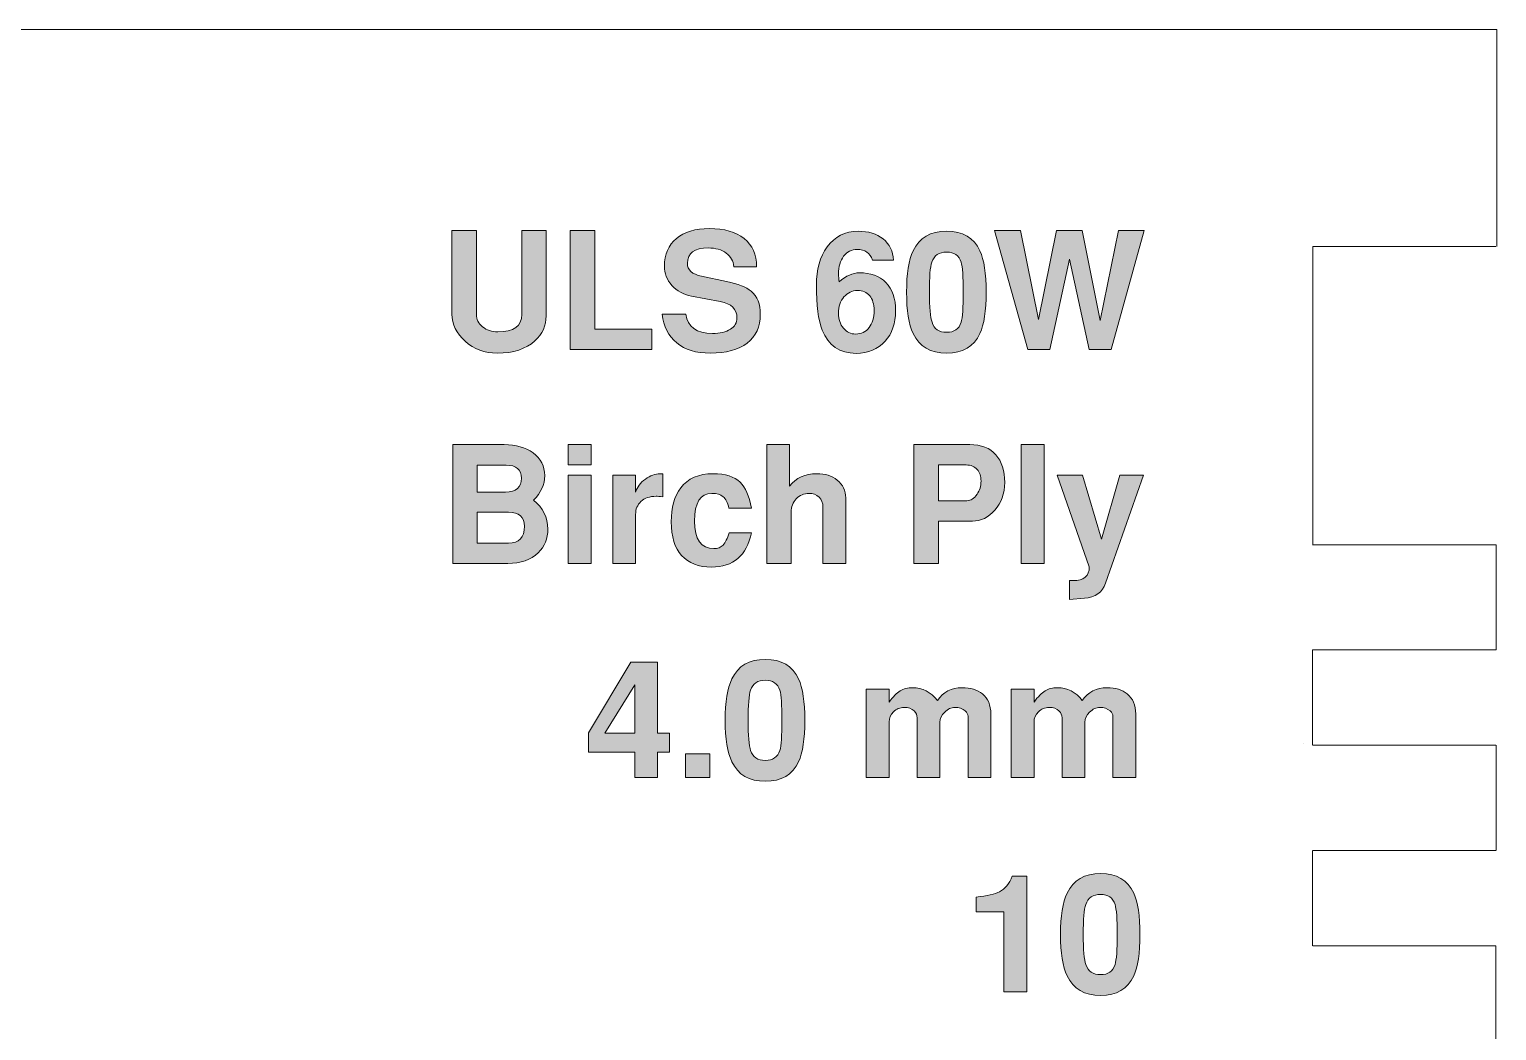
# Model space of a CAD drawing. Header units: inches. Extents: x 0.67 to 3.67, y -4.7 to -0.47.
# Drawn here: x 2.175 to 3.675, y -3.639 to -2.616 of the extents above; entities that cross this region are included whole.
import ezdxf

# ---------------------------------------------------------------- set-up
doc = ezdxf.new("R2010")
doc.units = ezdxf.units.IN
doc.header["$MEASUREMENT"] = 0
doc.layers.add('Layer 1', color=7, linetype='Continuous')

# ---------------------------------------------------------------- blocks, each defined once
blk = doc.blocks.new('block 7')
at = {"layer": 'Layer 1', "color": 7, "lineweight": 5, "true_color": 0xffffff}
for points in [[(3.476, -2.6156), (0.6749, -2.6156), (0.6749, -4.6963)], [(3.6747, -2.6156), (3.476, -2.6156)], [(3.6747, -2.8376), (3.6747, -2.6156)], [(3.4867, -2.8376), (3.674, -2.8376)], [(3.4867, -3.1423), (3.4867, -3.0407), (3.4867, -2.9391), (3.4867, -2.8376)], [(3.4867, -2.9333), (3.4867, -2.9333)], [(3.4866, -3.2498), (3.6741, -3.2498), (3.6741, -3.1423), (3.4866, -3.1423)], [(3.4866, -3.2498), (3.4866, -3.3473)], [(3.4774, -3.3454), (3.4774, -3.3454)], [(3.674, -3.3473), (3.4867, -3.3473)], [(3.6741, -3.4548), (3.6741, -3.3473)], [(3.4866, -3.4548), (3.4866, -3.5523)], [(3.4867, -3.4548), (3.674, -3.4548)], [(3.674, -3.5523), (3.4867, -3.5523)], [(3.4867, -3.6598), (3.674, -3.6598), (3.674, -3.5523)]]:
    blk.add_lwpolyline(points, dxfattribs=at)
blk = doc.blocks.new('block 10')
at = {"layer": 'Layer 1', "true_color": 0xed1f24}
h = blk.add_hatch(color=240, dxfattribs=at)
h.dxf.hatch_style = 2
edge = h.paths.add_edge_path()
edge.add_spline(control_points=[(2.7048, -3.1263), (2.7048, -3.136), (2.7015, -3.1441), (2.695, -3.1505), (2.6875, -3.1578), (2.6771, -3.1615), (2.6638, -3.1615), (2.6638, -3.1615), (2.6076, -3.1615), (2.6076, -3.1615), (2.6076, -3.1615), (2.6076, -3.04), (2.6076, -3.04), (2.6076, -3.04), (2.6603, -3.04), (2.6603, -3.04), (2.672, -3.04), (2.6818, -3.0428), (2.6897, -3.0485), (2.6977, -3.0542), (2.7016, -3.0619), (2.7016, -3.0717), (2.7016, -3.081), (2.6978, -3.0893), (2.6901, -3.0967), (2.6999, -3.1045), (2.7048, -3.1143), (2.7048, -3.1263)], knot_values=[0, 0, 0, 0, 1, 1, 1, 2, 2, 2, 3, 3, 3, 4, 4, 4, 5, 5, 5, 6, 6, 6, 7, 7, 7, 8, 8, 8, 9, 9, 9, 9], degree=3, periodic=1)
edge = h.paths.add_edge_path()
edge.add_spline(control_points=[(2.6778, -3.0743), (2.6778, -3.0655), (2.6726, -3.061), (2.6623, -3.061), (2.6623, -3.061), (2.6326, -3.061), (2.6326, -3.061), (2.6326, -3.061), (2.6326, -3.0885), (2.6326, -3.0885), (2.6326, -3.0885), (2.6616, -3.0885), (2.6616, -3.0885), (2.6724, -3.0885), (2.6778, -3.0838), (2.6778, -3.0743)], knot_values=[0, 0, 0, 0, 1, 1, 1, 2, 2, 2, 3, 3, 3, 4, 4, 4, 5, 5, 5, 5], degree=3, periodic=1)
edge = h.paths.add_edge_path()
edge.add_spline(control_points=[(2.681, -3.1235), (2.681, -3.114), (2.6755, -3.1092), (2.6646, -3.1092), (2.6646, -3.1092), (2.6326, -3.1092), (2.6326, -3.1092), (2.6326, -3.1092), (2.6326, -3.1407), (2.6326, -3.1407), (2.6326, -3.1407), (2.6646, -3.1407), (2.6646, -3.1407), (2.6755, -3.1407), (2.681, -3.135), (2.681, -3.1235)], knot_values=[0, 0, 0, 0, 1, 1, 1, 2, 2, 2, 3, 3, 3, 4, 4, 4, 5, 5, 5, 5], degree=3, periodic=1)
h = blk.add_hatch(color=240, dxfattribs=at)
h.dxf.hatch_style = 2
h.paths.add_polyline_path([(2.749, -3.0608), (2.7256, -3.0608), (2.7256, -3.04), (2.749, -3.04)])
h.paths.add_polyline_path([(2.749, -3.1615), (2.7256, -3.1615), (2.7256, -3.0712), (2.749, -3.0712)])
h = blk.add_hatch(color=240, dxfattribs=at)
h.dxf.hatch_style = 2
edge = h.paths.add_edge_path()
edge.add_spline(control_points=[(3.0093, -3.1615), (3.0093, -3.1615), (2.986, -3.1615), (2.986, -3.1615), (2.986, -3.1615), (2.986, -3.1039), (2.986, -3.1039), (2.986, -3.0995), (2.9846, -3.0961), (2.982, -3.0936), (2.9793, -3.0911), (2.9759, -3.0898), (2.9718, -3.0898), (2.9666, -3.0898), (2.9622, -3.0917), (2.9588, -3.0953), (2.9554, -3.0989), (2.9536, -3.1034), (2.9536, -3.1089), (2.9536, -3.1089), (2.9536, -3.1615), (2.9536, -3.1615), (2.9536, -3.1615), (2.9286, -3.1615), (2.9286, -3.1615), (2.9286, -3.1615), (2.9286, -3.04), (2.9286, -3.04), (2.9286, -3.04), (2.952, -3.04), (2.952, -3.04), (2.952, -3.04), (2.952, -3.0825), (2.952, -3.0825), (2.9583, -3.074), (2.9676, -3.0697), (2.98, -3.0697), (2.9881, -3.0697), (2.9949, -3.0718), (3.0005, -3.0762), (3.0064, -3.0808), (3.0093, -3.087), (3.0093, -3.0945), (3.0093, -3.0945), (3.0093, -3.1615), (3.0093, -3.1615)], knot_values=[0, 0, 0, 0, 1, 1, 1, 2, 2, 2, 3, 3, 3, 4, 4, 4, 5, 5, 5, 6, 6, 6, 7, 7, 7, 8, 8, 8, 9, 9, 9, 10, 10, 10, 11, 11, 11, 12, 12, 12, 13, 13, 13, 14, 14, 14, 15, 15, 15, 15], degree=3, periodic=1)
h = blk.add_hatch(color=240, dxfattribs=at)
h.dxf.hatch_style = 2
edge = h.paths.add_edge_path()
edge.add_spline(control_points=[(3.1718, -3.0788), (3.1718, -3.0901), (3.1685, -3.0994), (3.1618, -3.1069), (3.1551, -3.1144), (3.1475, -3.1182), (3.1388, -3.1182), (3.1388, -3.1182), (3.104, -3.1182), (3.104, -3.1182), (3.104, -3.1182), (3.104, -3.1615), (3.104, -3.1615), (3.104, -3.1615), (3.079, -3.1615), (3.079, -3.1615), (3.079, -3.1615), (3.079, -3.04), (3.079, -3.04), (3.079, -3.04), (3.1361, -3.04), (3.1361, -3.04), (3.1479, -3.04), (3.1568, -3.0435), (3.1628, -3.0503), (3.1688, -3.0572), (3.1718, -3.0667), (3.1718, -3.0788)], knot_values=[0, 0, 0, 0, 1, 1, 1, 2, 2, 2, 3, 3, 3, 4, 4, 4, 5, 5, 5, 6, 6, 6, 7, 7, 7, 8, 8, 8, 9, 9, 9, 9], degree=3, periodic=1)
edge = h.paths.add_edge_path()
edge.add_spline(control_points=[(3.1476, -3.0773), (3.1476, -3.0723), (3.1463, -3.0683), (3.1436, -3.0653), (3.141, -3.0623), (3.1372, -3.0608), (3.1325, -3.0608), (3.1325, -3.0608), (3.104, -3.0608), (3.104, -3.0608), (3.104, -3.0608), (3.104, -3.0973), (3.104, -3.0973), (3.104, -3.0973), (3.1331, -3.0973), (3.1331, -3.0973), (3.1371, -3.0973), (3.1406, -3.0952), (3.1435, -3.0908), (3.1462, -3.0868), (3.1476, -3.0823), (3.1476, -3.0773)], knot_values=[0, 0, 0, 0, 1, 1, 1, 2, 2, 2, 3, 3, 3, 4, 4, 4, 5, 5, 5, 6, 6, 6, 7, 7, 7, 7], degree=3, periodic=1)
h = blk.add_hatch(color=240, dxfattribs=at)
h.dxf.hatch_style = 2
h.paths.add_polyline_path([(3.2121, -3.1615), (3.1888, -3.1615), (3.1888, -3.04), (3.2121, -3.04)])
h = blk.add_hatch(color=240, dxfattribs=at)
h.dxf.hatch_style = 2
edge = h.paths.add_edge_path()
edge.add_spline(control_points=[(2.8223, -3.0933), (2.8192, -3.093), (2.8169, -3.0928), (2.8155, -3.0928), (2.8089, -3.0928), (2.8038, -3.0946), (2.8, -3.0981), (2.7963, -3.1016), (2.7945, -3.106), (2.7945, -3.1113), (2.7945, -3.1113), (2.7945, -3.1615), (2.7945, -3.1615), (2.7945, -3.1615), (2.7711, -3.1615), (2.7711, -3.1615), (2.7711, -3.1615), (2.7711, -3.0712), (2.7711, -3.0712), (2.7711, -3.0712), (2.7945, -3.0712), (2.7945, -3.0712), (2.7945, -3.0712), (2.7945, -3.0887), (2.7945, -3.0887), (2.7961, -3.0833), (2.7995, -3.0788), (2.8045, -3.0752), (2.8095, -3.0715), (2.8145, -3.0697), (2.8195, -3.0697), (2.82, -3.0697), (2.821, -3.0698), (2.8223, -3.07), (2.8223, -3.07), (2.8223, -3.0933), (2.8223, -3.0933)], knot_values=[0, 0, 0, 0, 1, 1, 1, 2, 2, 2, 3, 3, 3, 4, 4, 4, 5, 5, 5, 6, 6, 6, 7, 7, 7, 8, 8, 8, 9, 9, 9, 10, 10, 10, 11, 11, 11, 12, 12, 12, 12], degree=3, periodic=1)
h = blk.add_hatch(color=240, dxfattribs=at)
h.dxf.hatch_style = 2
edge = h.paths.add_edge_path()
edge.add_spline(control_points=[(2.913, -3.13), (2.9081, -3.1535), (2.8945, -3.1652), (2.8721, -3.1652), (2.8589, -3.1652), (2.8487, -3.1613), (2.8416, -3.1534), (2.8345, -3.1456), (2.831, -3.1341), (2.831, -3.1188), (2.831, -3.1044), (2.8342, -3.0929), (2.8406, -3.0843), (2.848, -3.0746), (2.859, -3.0697), (2.8738, -3.0697), (2.8862, -3.0697), (2.8955, -3.0726), (2.9015, -3.0785), (2.9068, -3.0837), (2.9106, -3.0925), (2.913, -3.1048), (2.913, -3.1048), (2.8899, -3.1048), (2.8899, -3.1048), (2.8886, -3.0993), (2.8866, -3.0955), (2.884, -3.0932), (2.8813, -3.091), (2.8775, -3.0898), (2.8725, -3.0898), (2.8607, -3.0898), (2.8548, -3.0993), (2.8548, -3.1181), (2.8548, -3.1369), (2.8614, -3.1463), (2.8745, -3.1463), (2.8785, -3.1463), (2.8817, -3.1451), (2.884, -3.1427), (2.8863, -3.1402), (2.8883, -3.136), (2.8901, -3.13), (2.8901, -3.13), (2.913, -3.13), (2.913, -3.13)], knot_values=[0, 0, 0, 0, 1, 1, 1, 2, 2, 2, 3, 3, 3, 4, 4, 4, 5, 5, 5, 6, 6, 6, 7, 7, 7, 8, 8, 8, 9, 9, 9, 10, 10, 10, 11, 11, 11, 12, 12, 12, 13, 13, 13, 14, 14, 14, 15, 15, 15, 15], degree=3, periodic=1)
h = blk.add_hatch(color=240, dxfattribs=at)
h.dxf.hatch_style = 2
edge = h.paths.add_edge_path()
edge.add_spline(control_points=[(3.3136, -3.0712), (3.3136, -3.0712), (3.275, -3.1815), (3.275, -3.1815), (3.2716, -3.191), (3.2644, -3.1961), (3.2533, -3.197), (3.2533, -3.197), (3.238, -3.1982), (3.238, -3.1982), (3.238, -3.1982), (3.238, -3.179), (3.238, -3.179), (3.238, -3.179), (3.2415, -3.179), (3.2415, -3.179), (3.2527, -3.179), (3.2583, -3.1743), (3.2583, -3.165), (3.2583, -3.165), (3.2255, -3.0712), (3.2255, -3.0712), (3.2255, -3.0712), (3.2513, -3.0712), (3.2513, -3.0712), (3.2513, -3.0712), (3.2708, -3.1367), (3.2708, -3.1367), (3.2708, -3.1367), (3.2896, -3.0712), (3.2896, -3.0712), (3.2896, -3.0712), (3.3136, -3.0712), (3.3136, -3.0712)], knot_values=[0, 0, 0, 0, 1, 1, 1, 2, 2, 2, 3, 3, 3, 4, 4, 4, 5, 5, 5, 6, 6, 6, 7, 7, 7, 8, 8, 8, 9, 9, 9, 10, 10, 10, 11, 11, 11, 11], degree=3, periodic=1)
at = {"layer": 'Layer 1', "lineweight": 0}
for points in [[(2.749, -3.0608), (2.7256, -3.0608), (2.7256, -3.04), (2.749, -3.04), (2.749, -3.0608)], [(3.2121, -3.1615), (3.1888, -3.1615), (3.1888, -3.04), (3.2121, -3.04), (3.2121, -3.1615)], [(2.749, -3.1615), (2.7256, -3.1615), (2.7256, -3.0712), (2.749, -3.0712), (2.749, -3.1615)]]:
    blk.add_lwpolyline(points, dxfattribs=at)
for points, knots in [([(2.7048, -3.1263), (2.7048, -3.136), (2.7015, -3.1441), (2.695, -3.1505), (2.6875, -3.1578), (2.6771, -3.1615), (2.6638, -3.1615), (2.6638, -3.1615), (2.6076, -3.1615), (2.6076, -3.1615), (2.6076, -3.1615), (2.6076, -3.04), (2.6076, -3.04), (2.6076, -3.04), (2.6603, -3.04), (2.6603, -3.04), (2.672, -3.04), (2.6818, -3.0428), (2.6897, -3.0485), (2.6977, -3.0542), (2.7016, -3.0619), (2.7016, -3.0717), (2.7016, -3.081), (2.6978, -3.0893), (2.6901, -3.0967), (2.6999, -3.1045), (2.7048, -3.1143), (2.7048, -3.1263)], [0, 0, 0, 0, 1, 1, 1, 2, 2, 2, 3, 3, 3, 4, 4, 4, 5, 5, 5, 6, 6, 6, 7, 7, 7, 8, 8, 8, 9, 9, 9, 9]), ([(3.0093, -3.1615), (3.0093, -3.1615), (2.986, -3.1615), (2.986, -3.1615), (2.986, -3.1615), (2.986, -3.1039), (2.986, -3.1039), (2.986, -3.0995), (2.9846, -3.0961), (2.982, -3.0936), (2.9793, -3.0911), (2.9759, -3.0898), (2.9718, -3.0898), (2.9666, -3.0898), (2.9622, -3.0917), (2.9588, -3.0953), (2.9554, -3.0989), (2.9536, -3.1034), (2.9536, -3.1089), (2.9536, -3.1089), (2.9536, -3.1615), (2.9536, -3.1615), (2.9536, -3.1615), (2.9286, -3.1615), (2.9286, -3.1615), (2.9286, -3.1615), (2.9286, -3.04), (2.9286, -3.04), (2.9286, -3.04), (2.952, -3.04), (2.952, -3.04), (2.952, -3.04), (2.952, -3.0825), (2.952, -3.0825), (2.9583, -3.074), (2.9676, -3.0697), (2.98, -3.0697), (2.9881, -3.0697), (2.9949, -3.0718), (3.0005, -3.0762), (3.0064, -3.0808), (3.0093, -3.087), (3.0093, -3.0945), (3.0093, -3.0945), (3.0093, -3.1615), (3.0093, -3.1615)], [0, 0, 0, 0, 1, 1, 1, 2, 2, 2, 3, 3, 3, 4, 4, 4, 5, 5, 5, 6, 6, 6, 7, 7, 7, 8, 8, 8, 9, 9, 9, 10, 10, 10, 11, 11, 11, 12, 12, 12, 13, 13, 13, 14, 14, 14, 15, 15, 15, 15]), ([(3.1718, -3.0788), (3.1718, -3.0901), (3.1685, -3.0994), (3.1618, -3.1069), (3.1551, -3.1144), (3.1475, -3.1182), (3.1388, -3.1182), (3.1388, -3.1182), (3.104, -3.1182), (3.104, -3.1182), (3.104, -3.1182), (3.104, -3.1615), (3.104, -3.1615), (3.104, -3.1615), (3.079, -3.1615), (3.079, -3.1615), (3.079, -3.1615), (3.079, -3.04), (3.079, -3.04), (3.079, -3.04), (3.1361, -3.04), (3.1361, -3.04), (3.1479, -3.04), (3.1568, -3.0435), (3.1628, -3.0503), (3.1688, -3.0572), (3.1718, -3.0667), (3.1718, -3.0788)], [0, 0, 0, 0, 1, 1, 1, 2, 2, 2, 3, 3, 3, 4, 4, 4, 5, 5, 5, 6, 6, 6, 7, 7, 7, 8, 8, 8, 9, 9, 9, 9]), ([(2.6778, -3.0743), (2.6778, -3.0655), (2.6726, -3.061), (2.6623, -3.061), (2.6623, -3.061), (2.6326, -3.061), (2.6326, -3.061), (2.6326, -3.061), (2.6326, -3.0885), (2.6326, -3.0885), (2.6326, -3.0885), (2.6616, -3.0885), (2.6616, -3.0885), (2.6724, -3.0885), (2.6778, -3.0838), (2.6778, -3.0743)], [0, 0, 0, 0, 1, 1, 1, 2, 2, 2, 3, 3, 3, 4, 4, 4, 5, 5, 5, 5]), ([(2.8223, -3.0933), (2.8192, -3.093), (2.8169, -3.0928), (2.8155, -3.0928), (2.8089, -3.0928), (2.8038, -3.0946), (2.8, -3.0981), (2.7963, -3.1016), (2.7945, -3.106), (2.7945, -3.1113), (2.7945, -3.1113), (2.7945, -3.1615), (2.7945, -3.1615), (2.7945, -3.1615), (2.7711, -3.1615), (2.7711, -3.1615), (2.7711, -3.1615), (2.7711, -3.0712), (2.7711, -3.0712), (2.7711, -3.0712), (2.7945, -3.0712), (2.7945, -3.0712), (2.7945, -3.0712), (2.7945, -3.0887), (2.7945, -3.0887), (2.7961, -3.0833), (2.7995, -3.0788), (2.8045, -3.0752), (2.8095, -3.0715), (2.8145, -3.0697), (2.8195, -3.0697), (2.82, -3.0697), (2.821, -3.0698), (2.8223, -3.07), (2.8223, -3.07), (2.8223, -3.0933), (2.8223, -3.0933)], [0, 0, 0, 0, 1, 1, 1, 2, 2, 2, 3, 3, 3, 4, 4, 4, 5, 5, 5, 6, 6, 6, 7, 7, 7, 8, 8, 8, 9, 9, 9, 10, 10, 10, 11, 11, 11, 12, 12, 12, 12]), ([(2.913, -3.13), (2.9081, -3.1535), (2.8945, -3.1652), (2.8721, -3.1652), (2.8589, -3.1652), (2.8487, -3.1613), (2.8416, -3.1534), (2.8345, -3.1456), (2.831, -3.1341), (2.831, -3.1188), (2.831, -3.1044), (2.8342, -3.0929), (2.8406, -3.0843), (2.848, -3.0746), (2.859, -3.0697), (2.8738, -3.0697), (2.8862, -3.0697), (2.8955, -3.0726), (2.9015, -3.0785), (2.9068, -3.0837), (2.9106, -3.0925), (2.913, -3.1048), (2.913, -3.1048), (2.8899, -3.1048), (2.8899, -3.1048), (2.8886, -3.0993), (2.8866, -3.0955), (2.884, -3.0932), (2.8813, -3.091), (2.8775, -3.0898), (2.8725, -3.0898), (2.8607, -3.0898), (2.8548, -3.0993), (2.8548, -3.1181), (2.8548, -3.1369), (2.8614, -3.1463), (2.8745, -3.1463), (2.8785, -3.1463), (2.8817, -3.1451), (2.884, -3.1427), (2.8863, -3.1402), (2.8883, -3.136), (2.8901, -3.13), (2.8901, -3.13), (2.913, -3.13), (2.913, -3.13)], [0, 0, 0, 0, 1, 1, 1, 2, 2, 2, 3, 3, 3, 4, 4, 4, 5, 5, 5, 6, 6, 6, 7, 7, 7, 8, 8, 8, 9, 9, 9, 10, 10, 10, 11, 11, 11, 12, 12, 12, 13, 13, 13, 14, 14, 14, 15, 15, 15, 15]), ([(3.1476, -3.0773), (3.1476, -3.0723), (3.1463, -3.0683), (3.1436, -3.0653), (3.141, -3.0623), (3.1372, -3.0608), (3.1325, -3.0608), (3.1325, -3.0608), (3.104, -3.0608), (3.104, -3.0608), (3.104, -3.0608), (3.104, -3.0973), (3.104, -3.0973), (3.104, -3.0973), (3.1331, -3.0973), (3.1331, -3.0973), (3.1371, -3.0973), (3.1406, -3.0952), (3.1435, -3.0908), (3.1462, -3.0868), (3.1476, -3.0823), (3.1476, -3.0773)], [0, 0, 0, 0, 1, 1, 1, 2, 2, 2, 3, 3, 3, 4, 4, 4, 5, 5, 5, 6, 6, 6, 7, 7, 7, 7]), ([(3.3136, -3.0712), (3.3136, -3.0712), (3.275, -3.1815), (3.275, -3.1815), (3.2716, -3.191), (3.2644, -3.1961), (3.2533, -3.197), (3.2533, -3.197), (3.238, -3.1982), (3.238, -3.1982), (3.238, -3.1982), (3.238, -3.179), (3.238, -3.179), (3.238, -3.179), (3.2415, -3.179), (3.2415, -3.179), (3.2527, -3.179), (3.2583, -3.1743), (3.2583, -3.165), (3.2583, -3.165), (3.2255, -3.0712), (3.2255, -3.0712), (3.2255, -3.0712), (3.2513, -3.0712), (3.2513, -3.0712), (3.2513, -3.0712), (3.2708, -3.1367), (3.2708, -3.1367), (3.2708, -3.1367), (3.2896, -3.0712), (3.2896, -3.0712), (3.2896, -3.0712), (3.3136, -3.0712), (3.3136, -3.0712)], [0, 0, 0, 0, 1, 1, 1, 2, 2, 2, 3, 3, 3, 4, 4, 4, 5, 5, 5, 6, 6, 6, 7, 7, 7, 8, 8, 8, 9, 9, 9, 10, 10, 10, 11, 11, 11, 11]), ([(2.681, -3.1235), (2.681, -3.114), (2.6755, -3.1092), (2.6646, -3.1092), (2.6646, -3.1092), (2.6326, -3.1092), (2.6326, -3.1092), (2.6326, -3.1092), (2.6326, -3.1407), (2.6326, -3.1407), (2.6326, -3.1407), (2.6646, -3.1407), (2.6646, -3.1407), (2.6755, -3.1407), (2.681, -3.135), (2.681, -3.1235)], [0, 0, 0, 0, 1, 1, 1, 2, 2, 2, 3, 3, 3, 4, 4, 4, 5, 5, 5, 5])]:
    blk.add_open_spline(points, degree=3, knots=knots, dxfattribs=at)
blk = doc.blocks.new('block 12')
at = {"layer": 'Layer 1', "true_color": 0xed1f24}
h = blk.add_hatch(color=240, dxfattribs=at)
h.dxf.hatch_style = 2
h.paths.add_polyline_path([(2.8293, -3.3543), (2.817, -3.3543), (2.817, -3.3803), (2.7936, -3.3803), (2.7936, -3.3543), (2.7463, -3.3543), (2.7463, -3.3345), (2.7898, -3.2622), (2.817, -3.2622), (2.817, -3.335), (2.8293, -3.335)])
h.paths.add_polyline_path([(2.7936, -3.335), (2.7936, -3.2855), (2.7629, -3.335)])
h = blk.add_hatch(color=240, dxfattribs=at)
h.dxf.hatch_style = 2
edge = h.paths.add_edge_path()
edge.add_spline(control_points=[(2.9675, -3.3218), (2.9675, -3.3408), (2.9654, -3.3549), (2.9611, -3.3641), (2.9549, -3.3775), (2.9436, -3.3841), (2.9271, -3.3841), (2.9107, -3.3841), (2.8993, -3.3775), (2.893, -3.3641), (2.8884, -3.3547), (2.8861, -3.3406), (2.8861, -3.3218), (2.8861, -3.303), (2.8884, -3.2889), (2.893, -3.2795), (2.8993, -3.2661), (2.9107, -3.2595), (2.9271, -3.2595), (2.9436, -3.2595), (2.9549, -3.2661), (2.9611, -3.2795), (2.9654, -3.2887), (2.9675, -3.3028), (2.9675, -3.3218)], knot_values=[0, 0, 0, 0, 1, 1, 1, 2, 2, 2, 3, 3, 3, 4, 4, 4, 5, 5, 5, 6, 6, 6, 7, 7, 7, 8, 8, 8, 8], degree=3, periodic=1)
edge = h.paths.add_edge_path()
edge.add_spline(control_points=[(2.9441, -3.3218), (2.9441, -3.306), (2.9434, -3.2958), (2.942, -3.291), (2.9397, -3.2842), (2.9348, -3.2808), (2.9271, -3.2808), (2.9194, -3.2808), (2.9143, -3.2842), (2.912, -3.291), (2.9103, -3.296), (2.9095, -3.3063), (2.9095, -3.3218), (2.9095, -3.3374), (2.9104, -3.3476), (2.9121, -3.3526), (2.9144, -3.3594), (2.9194, -3.3628), (2.9271, -3.3628), (2.9348, -3.3628), (2.9397, -3.3594), (2.942, -3.3526), (2.9434, -3.3479), (2.9441, -3.3376), (2.9441, -3.3218)], knot_values=[0, 0, 0, 0, 1, 1, 1, 2, 2, 2, 3, 3, 3, 4, 4, 4, 5, 5, 5, 6, 6, 6, 7, 7, 7, 8, 8, 8, 8], degree=3, periodic=1)
h = blk.add_hatch(color=240, dxfattribs=at)
h.dxf.hatch_style = 2
edge = h.paths.add_edge_path()
edge.add_spline(control_points=[(3.1576, -3.3803), (3.1576, -3.3803), (3.1343, -3.3803), (3.1343, -3.3803), (3.1343, -3.3803), (3.1343, -3.3176), (3.1343, -3.3176), (3.1343, -3.3157), (3.1333, -3.3139), (3.1313, -3.3121), (3.1287, -3.3098), (3.1253, -3.3086), (3.121, -3.3086), (3.1172, -3.3086), (3.1137, -3.3102), (3.1105, -3.3134), (3.1072, -3.3165), (3.1056, -3.32), (3.1056, -3.3236), (3.1056, -3.3236), (3.1056, -3.3803), (3.1056, -3.3803), (3.1056, -3.3803), (3.0823, -3.3803), (3.0823, -3.3803), (3.0823, -3.3803), (3.0823, -3.3193), (3.0823, -3.3193), (3.0823, -3.3165), (3.0812, -3.3141), (3.0791, -3.3121), (3.0767, -3.3098), (3.0733, -3.3086), (3.069, -3.3086), (3.0647, -3.3086), (3.0611, -3.3102), (3.0581, -3.3132), (3.0551, -3.3161), (3.0536, -3.3196), (3.0536, -3.3235), (3.0536, -3.3235), (3.0536, -3.3803), (3.0536, -3.3803), (3.0536, -3.3803), (3.0303, -3.3803), (3.0303, -3.3803), (3.0303, -3.3803), (3.0303, -3.29), (3.0303, -3.29), (3.0303, -3.29), (3.0536, -3.29), (3.0536, -3.29), (3.0536, -3.29), (3.0536, -3.3031), (3.0536, -3.3031), (3.0577, -3.2976), (3.0616, -3.2938), (3.065, -3.2917), (3.0685, -3.2895), (3.0727, -3.2885), (3.0775, -3.2885), (3.0878, -3.2885), (3.0963, -3.2929), (3.103, -3.3016), (3.109, -3.2929), (3.1174, -3.2885), (3.1281, -3.2885), (3.1369, -3.2885), (3.1439, -3.2906), (3.149, -3.2948), (3.1547, -3.2994), (3.1576, -3.3062), (3.1576, -3.3152), (3.1576, -3.3152), (3.1576, -3.3803), (3.1576, -3.3803)], knot_values=[0, 0, 0, 0, 1, 1, 1, 2, 2, 2, 3, 3, 3, 4, 4, 4, 5, 5, 5, 6, 6, 6, 7, 7, 7, 8, 8, 8, 9, 9, 9, 10, 10, 10, 11, 11, 11, 12, 12, 12, 13, 13, 13, 14, 14, 14, 15, 15, 15, 16, 16, 16, 17, 17, 17, 18, 18, 18, 19, 19, 19, 20, 20, 20, 21, 21, 21, 22, 22, 22, 23, 23, 23, 24, 24, 24, 25, 25, 25, 25], degree=3, periodic=1)
h = blk.add_hatch(color=240, dxfattribs=at)
h.dxf.hatch_style = 2
edge = h.paths.add_edge_path()
edge.add_spline(control_points=[(3.3058, -3.3803), (3.3058, -3.3803), (3.2825, -3.3803), (3.2825, -3.3803), (3.2825, -3.3803), (3.2825, -3.3176), (3.2825, -3.3176), (3.2825, -3.3157), (3.2815, -3.3139), (3.2795, -3.3121), (3.2769, -3.3098), (3.2735, -3.3086), (3.2691, -3.3086), (3.2654, -3.3086), (3.2619, -3.3102), (3.2586, -3.3134), (3.2554, -3.3165), (3.2538, -3.32), (3.2538, -3.3236), (3.2538, -3.3236), (3.2538, -3.3803), (3.2538, -3.3803), (3.2538, -3.3803), (3.2305, -3.3803), (3.2305, -3.3803), (3.2305, -3.3803), (3.2305, -3.3193), (3.2305, -3.3193), (3.2305, -3.3165), (3.2294, -3.3141), (3.2273, -3.3121), (3.2249, -3.3098), (3.2215, -3.3086), (3.2171, -3.3086), (3.2129, -3.3086), (3.2093, -3.3102), (3.2063, -3.3132), (3.2033, -3.3161), (3.2018, -3.3196), (3.2018, -3.3235), (3.2018, -3.3235), (3.2018, -3.3803), (3.2018, -3.3803), (3.2018, -3.3803), (3.1785, -3.3803), (3.1785, -3.3803), (3.1785, -3.3803), (3.1785, -3.29), (3.1785, -3.29), (3.1785, -3.29), (3.2018, -3.29), (3.2018, -3.29), (3.2018, -3.29), (3.2018, -3.3031), (3.2018, -3.3031), (3.2059, -3.2976), (3.2097, -3.2938), (3.2132, -3.2917), (3.2167, -3.2895), (3.2209, -3.2885), (3.2256, -3.2885), (3.236, -3.2885), (3.2445, -3.2929), (3.2511, -3.3016), (3.2571, -3.2929), (3.2655, -3.2885), (3.2763, -3.2885), (3.2851, -3.2885), (3.292, -3.2906), (3.2971, -3.2948), (3.3029, -3.2994), (3.3058, -3.3062), (3.3058, -3.3152), (3.3058, -3.3152), (3.3058, -3.3803), (3.3058, -3.3803)], knot_values=[0, 0, 0, 0, 1, 1, 1, 2, 2, 2, 3, 3, 3, 4, 4, 4, 5, 5, 5, 6, 6, 6, 7, 7, 7, 8, 8, 8, 9, 9, 9, 10, 10, 10, 11, 11, 11, 12, 12, 12, 13, 13, 13, 14, 14, 14, 15, 15, 15, 16, 16, 16, 17, 17, 17, 18, 18, 18, 19, 19, 19, 20, 20, 20, 21, 21, 21, 22, 22, 22, 23, 23, 23, 24, 24, 24, 25, 25, 25, 25], degree=3, periodic=1)
h = blk.add_hatch(color=240, dxfattribs=at)
h.dxf.hatch_style = 2
h.paths.add_polyline_path([(2.8705, -3.3803), (2.8455, -3.3803), (2.8455, -3.356), (2.8705, -3.356)])
at = {"layer": 'Layer 1', "lineweight": 0}
for points in [[(2.8293, -3.3543), (2.817, -3.3543), (2.817, -3.3803), (2.7936, -3.3803), (2.7936, -3.3543), (2.7463, -3.3543), (2.7463, -3.3345), (2.7898, -3.2622), (2.817, -3.2622), (2.817, -3.335), (2.8293, -3.335), (2.8293, -3.3543)], [(2.7936, -3.335), (2.7936, -3.2855), (2.7629, -3.335), (2.7936, -3.335)], [(2.8705, -3.3803), (2.8455, -3.3803), (2.8455, -3.356), (2.8705, -3.356), (2.8705, -3.3803)]]:
    blk.add_lwpolyline(points, dxfattribs=at)
for points, knots in [([(2.9675, -3.3218), (2.9675, -3.3408), (2.9654, -3.3549), (2.9611, -3.3641), (2.9549, -3.3775), (2.9436, -3.3841), (2.9271, -3.3841), (2.9107, -3.3841), (2.8993, -3.3775), (2.893, -3.3641), (2.8884, -3.3547), (2.8861, -3.3406), (2.8861, -3.3218), (2.8861, -3.303), (2.8884, -3.2889), (2.893, -3.2795), (2.8993, -3.2661), (2.9107, -3.2595), (2.9271, -3.2595), (2.9436, -3.2595), (2.9549, -3.2661), (2.9611, -3.2795), (2.9654, -3.2887), (2.9675, -3.3028), (2.9675, -3.3218)], [0, 0, 0, 0, 1, 1, 1, 2, 2, 2, 3, 3, 3, 4, 4, 4, 5, 5, 5, 6, 6, 6, 7, 7, 7, 8, 8, 8, 8]), ([(2.9441, -3.3218), (2.9441, -3.306), (2.9434, -3.2958), (2.942, -3.291), (2.9397, -3.2842), (2.9348, -3.2808), (2.9271, -3.2808), (2.9194, -3.2808), (2.9143, -3.2842), (2.912, -3.291), (2.9103, -3.296), (2.9095, -3.3063), (2.9095, -3.3218), (2.9095, -3.3374), (2.9104, -3.3476), (2.9121, -3.3526), (2.9144, -3.3594), (2.9194, -3.3628), (2.9271, -3.3628), (2.9348, -3.3628), (2.9397, -3.3594), (2.942, -3.3526), (2.9434, -3.3479), (2.9441, -3.3376), (2.9441, -3.3218)], [0, 0, 0, 0, 1, 1, 1, 2, 2, 2, 3, 3, 3, 4, 4, 4, 5, 5, 5, 6, 6, 6, 7, 7, 7, 8, 8, 8, 8]), ([(3.1576, -3.3803), (3.1576, -3.3803), (3.1343, -3.3803), (3.1343, -3.3803), (3.1343, -3.3803), (3.1343, -3.3176), (3.1343, -3.3176), (3.1343, -3.3157), (3.1333, -3.3139), (3.1313, -3.3121), (3.1287, -3.3098), (3.1253, -3.3086), (3.121, -3.3086), (3.1172, -3.3086), (3.1137, -3.3102), (3.1105, -3.3134), (3.1072, -3.3165), (3.1056, -3.32), (3.1056, -3.3236), (3.1056, -3.3236), (3.1056, -3.3803), (3.1056, -3.3803), (3.1056, -3.3803), (3.0823, -3.3803), (3.0823, -3.3803), (3.0823, -3.3803), (3.0823, -3.3193), (3.0823, -3.3193), (3.0823, -3.3165), (3.0812, -3.3141), (3.0791, -3.3121), (3.0767, -3.3098), (3.0733, -3.3086), (3.069, -3.3086), (3.0647, -3.3086), (3.0611, -3.3102), (3.0581, -3.3132), (3.0551, -3.3161), (3.0536, -3.3196), (3.0536, -3.3235), (3.0536, -3.3235), (3.0536, -3.3803), (3.0536, -3.3803), (3.0536, -3.3803), (3.0303, -3.3803), (3.0303, -3.3803), (3.0303, -3.3803), (3.0303, -3.29), (3.0303, -3.29), (3.0303, -3.29), (3.0536, -3.29), (3.0536, -3.29), (3.0536, -3.29), (3.0536, -3.3031), (3.0536, -3.3031), (3.0577, -3.2976), (3.0616, -3.2938), (3.065, -3.2917), (3.0685, -3.2895), (3.0727, -3.2885), (3.0775, -3.2885), (3.0878, -3.2885), (3.0963, -3.2929), (3.103, -3.3016), (3.109, -3.2929), (3.1174, -3.2885), (3.1281, -3.2885), (3.1369, -3.2885), (3.1439, -3.2906), (3.149, -3.2948), (3.1547, -3.2994), (3.1576, -3.3062), (3.1576, -3.3152), (3.1576, -3.3152), (3.1576, -3.3803), (3.1576, -3.3803)], [0, 0, 0, 0, 1, 1, 1, 2, 2, 2, 3, 3, 3, 4, 4, 4, 5, 5, 5, 6, 6, 6, 7, 7, 7, 8, 8, 8, 9, 9, 9, 10, 10, 10, 11, 11, 11, 12, 12, 12, 13, 13, 13, 14, 14, 14, 15, 15, 15, 16, 16, 16, 17, 17, 17, 18, 18, 18, 19, 19, 19, 20, 20, 20, 21, 21, 21, 22, 22, 22, 23, 23, 23, 24, 24, 24, 25, 25, 25, 25]), ([(3.3058, -3.3803), (3.3058, -3.3803), (3.2825, -3.3803), (3.2825, -3.3803), (3.2825, -3.3803), (3.2825, -3.3176), (3.2825, -3.3176), (3.2825, -3.3157), (3.2815, -3.3139), (3.2795, -3.3121), (3.2769, -3.3098), (3.2735, -3.3086), (3.2691, -3.3086), (3.2654, -3.3086), (3.2619, -3.3102), (3.2586, -3.3134), (3.2554, -3.3165), (3.2538, -3.32), (3.2538, -3.3236), (3.2538, -3.3236), (3.2538, -3.3803), (3.2538, -3.3803), (3.2538, -3.3803), (3.2305, -3.3803), (3.2305, -3.3803), (3.2305, -3.3803), (3.2305, -3.3193), (3.2305, -3.3193), (3.2305, -3.3165), (3.2294, -3.3141), (3.2273, -3.3121), (3.2249, -3.3098), (3.2215, -3.3086), (3.2171, -3.3086), (3.2129, -3.3086), (3.2093, -3.3102), (3.2063, -3.3132), (3.2033, -3.3161), (3.2018, -3.3196), (3.2018, -3.3235), (3.2018, -3.3235), (3.2018, -3.3803), (3.2018, -3.3803), (3.2018, -3.3803), (3.1785, -3.3803), (3.1785, -3.3803), (3.1785, -3.3803), (3.1785, -3.29), (3.1785, -3.29), (3.1785, -3.29), (3.2018, -3.29), (3.2018, -3.29), (3.2018, -3.29), (3.2018, -3.3031), (3.2018, -3.3031), (3.2059, -3.2976), (3.2097, -3.2938), (3.2132, -3.2917), (3.2167, -3.2895), (3.2209, -3.2885), (3.2256, -3.2885), (3.236, -3.2885), (3.2445, -3.2929), (3.2511, -3.3016), (3.2571, -3.2929), (3.2655, -3.2885), (3.2763, -3.2885), (3.2851, -3.2885), (3.292, -3.2906), (3.2971, -3.2948), (3.3029, -3.2994), (3.3058, -3.3062), (3.3058, -3.3152), (3.3058, -3.3152), (3.3058, -3.3803), (3.3058, -3.3803)], [0, 0, 0, 0, 1, 1, 1, 2, 2, 2, 3, 3, 3, 4, 4, 4, 5, 5, 5, 6, 6, 6, 7, 7, 7, 8, 8, 8, 9, 9, 9, 10, 10, 10, 11, 11, 11, 12, 12, 12, 13, 13, 13, 14, 14, 14, 15, 15, 15, 16, 16, 16, 17, 17, 17, 18, 18, 18, 19, 19, 19, 20, 20, 20, 21, 21, 21, 22, 22, 22, 23, 23, 23, 24, 24, 24, 25, 25, 25, 25])]:
    blk.add_open_spline(points, degree=3, knots=knots, dxfattribs=at)
blk = doc.blocks.new('block 14')
at = {"layer": 'Layer 1', "true_color": 0xed1f24}
h = blk.add_hatch(color=240, dxfattribs=at)
h.dxf.hatch_style = 2
edge = h.paths.add_edge_path()
edge.add_spline(control_points=[(2.922, -2.9069), (2.922, -2.9195), (2.9175, -2.9293), (2.9085, -2.9362), (2.8996, -2.9431), (2.8871, -2.9465), (2.871, -2.9465), (2.8564, -2.9465), (2.8449, -2.943), (2.8365, -2.936), (2.828, -2.929), (2.8231, -2.9193), (2.8218, -2.9067), (2.8218, -2.9067), (2.846, -2.9067), (2.846, -2.9067), (2.8478, -2.9198), (2.8569, -2.9264), (2.8732, -2.9264), (2.8808, -2.9264), (2.8869, -2.925), (2.8914, -2.9221), (2.8959, -2.9193), (2.8981, -2.9154), (2.8981, -2.9105), (2.8981, -2.9015), (2.8925, -2.8959), (2.8811, -2.8938), (2.8811, -2.8938), (2.8515, -2.8882), (2.8515, -2.8882), (2.8434, -2.8866), (2.8367, -2.883), (2.8316, -2.8773), (2.8265, -2.8717), (2.824, -2.865), (2.824, -2.8574), (2.824, -2.8455), (2.8281, -2.8361), (2.8362, -2.8294), (2.8444, -2.8226), (2.8556, -2.8192), (2.8698, -2.8192), (2.8851, -2.8192), (2.897, -2.8226), (2.9055, -2.8294), (2.914, -2.8362), (2.9182, -2.8458), (2.9181, -2.8582), (2.9181, -2.8582), (2.8948, -2.8582), (2.8948, -2.8582), (2.8945, -2.8523), (2.8919, -2.8477), (2.8872, -2.8442), (2.8825, -2.8408), (2.8763, -2.839), (2.8688, -2.839), (2.8546, -2.839), (2.8475, -2.8443), (2.8475, -2.8547), (2.8475, -2.8615), (2.8523, -2.8659), (2.862, -2.8679), (2.862, -2.8679), (2.8876, -2.8732), (2.8876, -2.8732), (2.8993, -2.8757), (2.9076, -2.879), (2.9126, -2.8832), (2.9189, -2.8885), (2.922, -2.8964), (2.922, -2.9069)], knot_values=[0, 0, 0, 0, 1, 1, 1, 2, 2, 2, 3, 3, 3, 4, 4, 4, 5, 5, 5, 6, 6, 6, 7, 7, 7, 8, 8, 8, 9, 9, 9, 10, 10, 10, 11, 11, 11, 12, 12, 12, 13, 13, 13, 14, 14, 14, 15, 15, 15, 16, 16, 16, 17, 17, 17, 18, 18, 18, 19, 19, 19, 20, 20, 20, 21, 21, 21, 22, 22, 22, 23, 23, 23, 24, 24, 24, 24], degree=3, periodic=1)
h = blk.add_hatch(color=240, dxfattribs=at)
h.dxf.hatch_style = 2
edge = h.paths.add_edge_path()
edge.add_spline(control_points=[(2.7031, -2.9084), (2.7031, -2.9183), (2.6993, -2.9268), (2.6916, -2.9339), (2.6824, -2.9423), (2.6696, -2.9465), (2.6531, -2.9465), (2.6402, -2.9465), (2.6293, -2.9425), (2.6203, -2.9344), (2.6113, -2.9263), (2.6068, -2.917), (2.6068, -2.9067), (2.6068, -2.9067), (2.6068, -2.8212), (2.6068, -2.8212), (2.6068, -2.8212), (2.6318, -2.8212), (2.6318, -2.8212), (2.6318, -2.8212), (2.6318, -2.907), (2.6318, -2.907), (2.6318, -2.912), (2.6339, -2.9162), (2.6381, -2.9196), (2.6422, -2.923), (2.6474, -2.9247), (2.6536, -2.9247), (2.67, -2.9247), (2.6781, -2.9188), (2.6781, -2.907), (2.6781, -2.907), (2.6781, -2.8212), (2.6781, -2.8212), (2.6781, -2.8212), (2.7031, -2.8212), (2.7031, -2.8212), (2.7031, -2.8212), (2.7031, -2.9084), (2.7031, -2.9084)], knot_values=[0, 0, 0, 0, 1, 1, 1, 2, 2, 2, 3, 3, 3, 4, 4, 4, 5, 5, 5, 6, 6, 6, 7, 7, 7, 8, 8, 8, 9, 9, 9, 10, 10, 10, 11, 11, 11, 12, 12, 12, 13, 13, 13, 13], degree=3, periodic=1)
h = blk.add_hatch(color=240, dxfattribs=at)
h.dxf.hatch_style = 2
h.paths.add_polyline_path([(2.811, -2.9427), (2.7278, -2.9427), (2.7278, -2.8212), (2.7528, -2.8212), (2.7528, -2.9219), (2.811, -2.9219)])
h = blk.add_hatch(color=240, dxfattribs=at)
h.dxf.hatch_style = 2
edge = h.paths.add_edge_path()
edge.add_spline(control_points=[(3.0603, -2.9035), (3.0603, -2.9161), (3.0567, -2.9264), (3.0496, -2.9344), (3.0422, -2.9426), (3.0323, -2.9467), (3.02, -2.9467), (3.003, -2.9467), (2.9914, -2.9388), (2.9853, -2.923), (2.9813, -2.9128), (2.9793, -2.8974), (2.9793, -2.8769), (2.9793, -2.8611), (2.983, -2.8482), (2.9903, -2.838), (2.9981, -2.8273), (3.0086, -2.8219), (3.022, -2.8219), (3.0324, -2.8219), (3.0409, -2.8245), (3.0475, -2.8298), (3.054, -2.8351), (3.0576, -2.8424), (3.0583, -2.8515), (3.0583, -2.8515), (3.0368, -2.8514), (3.0368, -2.8514), (3.0341, -2.8442), (3.0288, -2.8405), (3.021, -2.8405), (3.0153, -2.8405), (3.0107, -2.8428), (3.0072, -2.8475), (3.0037, -2.8521), (3.002, -2.8581), (3.002, -2.8655), (3.002, -2.8681), (3.0022, -2.8708), (3.0026, -2.8735), (3.0097, -2.8674), (3.0166, -2.8644), (3.0231, -2.8644), (3.0347, -2.8644), (3.0438, -2.8677), (3.0504, -2.8744), (3.057, -2.881), (3.0603, -2.8908), (3.0603, -2.9035)], knot_values=[0, 0, 0, 0, 1, 1, 1, 2, 2, 2, 3, 3, 3, 4, 4, 4, 5, 5, 5, 6, 6, 6, 7, 7, 7, 8, 8, 8, 9, 9, 9, 10, 10, 10, 11, 11, 11, 12, 12, 12, 13, 13, 13, 14, 14, 14, 15, 15, 15, 16, 16, 16, 16], degree=3, periodic=1)
edge = h.paths.add_edge_path()
edge.add_spline(control_points=[(3.0383, -2.9029), (3.0383, -2.8964), (3.0368, -2.8914), (3.0338, -2.8879), (3.0307, -2.8843), (3.0266, -2.8825), (3.0213, -2.8825), (3.0158, -2.8825), (3.0112, -2.8847), (3.0075, -2.889), (3.0038, -2.8932), (3.002, -2.8989), (3.002, -2.906), (3.002, -2.9119), (3.0036, -2.9169), (3.007, -2.921), (3.0104, -2.925), (3.0145, -2.927), (3.0195, -2.927), (3.0252, -2.927), (3.0298, -2.9248), (3.0332, -2.9204), (3.0366, -2.9159), (3.0383, -2.9101), (3.0383, -2.9029)], knot_values=[0, 0, 0, 0, 1, 1, 1, 2, 2, 2, 3, 3, 3, 4, 4, 4, 5, 5, 5, 6, 6, 6, 7, 7, 7, 8, 8, 8, 8], degree=3, periodic=1)
h = blk.add_hatch(color=240, dxfattribs=at)
h.dxf.hatch_style = 2
edge = h.paths.add_edge_path()
edge.add_spline(control_points=[(3.1528, -2.8842), (3.1528, -2.9032), (3.1507, -2.9173), (3.1465, -2.9265), (3.1402, -2.9399), (3.1289, -2.9465), (3.1125, -2.9465), (3.096, -2.9465), (3.0846, -2.9399), (3.0783, -2.9265), (3.0737, -2.9171), (3.0715, -2.903), (3.0715, -2.8842), (3.0715, -2.8654), (3.0737, -2.8513), (3.0783, -2.8419), (3.0846, -2.8285), (3.096, -2.8219), (3.1125, -2.8219), (3.1289, -2.8219), (3.1402, -2.8285), (3.1465, -2.8419), (3.1507, -2.8511), (3.1528, -2.8652), (3.1528, -2.8842)], knot_values=[0, 0, 0, 0, 1, 1, 1, 2, 2, 2, 3, 3, 3, 4, 4, 4, 5, 5, 5, 6, 6, 6, 7, 7, 7, 8, 8, 8, 8], degree=3, periodic=1)
edge = h.paths.add_edge_path()
edge.add_spline(control_points=[(3.1295, -2.8842), (3.1295, -2.8684), (3.1287, -2.8582), (3.1273, -2.8534), (3.1251, -2.8466), (3.1201, -2.8432), (3.1125, -2.8432), (3.1047, -2.8432), (3.0996, -2.8466), (3.0973, -2.8534), (3.0956, -2.8584), (3.0948, -2.8687), (3.0948, -2.8842), (3.0948, -2.8998), (3.0957, -2.91), (3.0975, -2.915), (3.0997, -2.9218), (3.1047, -2.9252), (3.1125, -2.9252), (3.1201, -2.9252), (3.1251, -2.9218), (3.1273, -2.915), (3.1287, -2.9103), (3.1295, -2.9), (3.1295, -2.8842)], knot_values=[0, 0, 0, 0, 1, 1, 1, 2, 2, 2, 3, 3, 3, 4, 4, 4, 5, 5, 5, 6, 6, 6, 7, 7, 7, 8, 8, 8, 8], degree=3, periodic=1)
h = blk.add_hatch(color=240, dxfattribs=at)
h.dxf.hatch_style = 2
h.paths.add_polyline_path([(3.3145, -2.8212), (3.2805, -2.9427), (3.258, -2.9427), (3.2379, -2.8503), (3.2179, -2.9427), (3.1953, -2.9427), (3.1613, -2.8212), (3.1878, -2.8212), (3.2065, -2.9122), (3.2246, -2.8212), (3.2511, -2.8212), (3.2693, -2.9132), (3.288, -2.8212)])
at = {"layer": 'Layer 1', "lineweight": 0}
for points in [[(2.811, -2.9427), (2.7278, -2.9427), (2.7278, -2.8212), (2.7528, -2.8212), (2.7528, -2.9219), (2.811, -2.9219), (2.811, -2.9427)], [(3.3145, -2.8212), (3.2805, -2.9427), (3.258, -2.9427), (3.2379, -2.8503), (3.2179, -2.9427), (3.1953, -2.9427), (3.1613, -2.8212), (3.1878, -2.8212), (3.2065, -2.9122), (3.2246, -2.8212), (3.2511, -2.8212), (3.2693, -2.9132), (3.288, -2.8212), (3.3145, -2.8212)]]:
    blk.add_lwpolyline(points, dxfattribs=at)
for points, knots in [([(2.922, -2.9069), (2.922, -2.9195), (2.9175, -2.9293), (2.9085, -2.9362), (2.8996, -2.9431), (2.8871, -2.9465), (2.871, -2.9465), (2.8564, -2.9465), (2.8449, -2.943), (2.8365, -2.936), (2.828, -2.929), (2.8231, -2.9193), (2.8218, -2.9067), (2.8218, -2.9067), (2.846, -2.9067), (2.846, -2.9067), (2.8478, -2.9198), (2.8569, -2.9264), (2.8732, -2.9264), (2.8808, -2.9264), (2.8869, -2.925), (2.8914, -2.9221), (2.8959, -2.9193), (2.8981, -2.9154), (2.8981, -2.9105), (2.8981, -2.9015), (2.8925, -2.8959), (2.8811, -2.8938), (2.8811, -2.8938), (2.8515, -2.8882), (2.8515, -2.8882), (2.8434, -2.8866), (2.8367, -2.883), (2.8316, -2.8773), (2.8265, -2.8717), (2.824, -2.865), (2.824, -2.8574), (2.824, -2.8455), (2.8281, -2.8361), (2.8362, -2.8294), (2.8444, -2.8226), (2.8556, -2.8192), (2.8698, -2.8192), (2.8851, -2.8192), (2.897, -2.8226), (2.9055, -2.8294), (2.914, -2.8362), (2.9182, -2.8458), (2.9181, -2.8582), (2.9181, -2.8582), (2.8948, -2.8582), (2.8948, -2.8582), (2.8945, -2.8523), (2.8919, -2.8477), (2.8872, -2.8442), (2.8825, -2.8408), (2.8763, -2.839), (2.8688, -2.839), (2.8546, -2.839), (2.8475, -2.8443), (2.8475, -2.8547), (2.8475, -2.8615), (2.8523, -2.8659), (2.862, -2.8679), (2.862, -2.8679), (2.8876, -2.8732), (2.8876, -2.8732), (2.8993, -2.8757), (2.9076, -2.879), (2.9126, -2.8832), (2.9189, -2.8885), (2.922, -2.8964), (2.922, -2.9069)], [0, 0, 0, 0, 1, 1, 1, 2, 2, 2, 3, 3, 3, 4, 4, 4, 5, 5, 5, 6, 6, 6, 7, 7, 7, 8, 8, 8, 9, 9, 9, 10, 10, 10, 11, 11, 11, 12, 12, 12, 13, 13, 13, 14, 14, 14, 15, 15, 15, 16, 16, 16, 17, 17, 17, 18, 18, 18, 19, 19, 19, 20, 20, 20, 21, 21, 21, 22, 22, 22, 23, 23, 23, 24, 24, 24, 24]), ([(2.7031, -2.9084), (2.7031, -2.9183), (2.6993, -2.9268), (2.6916, -2.9339), (2.6824, -2.9423), (2.6696, -2.9465), (2.6531, -2.9465), (2.6402, -2.9465), (2.6293, -2.9425), (2.6203, -2.9344), (2.6113, -2.9263), (2.6068, -2.917), (2.6068, -2.9067), (2.6068, -2.9067), (2.6068, -2.8212), (2.6068, -2.8212), (2.6068, -2.8212), (2.6318, -2.8212), (2.6318, -2.8212), (2.6318, -2.8212), (2.6318, -2.907), (2.6318, -2.907), (2.6318, -2.912), (2.6339, -2.9162), (2.6381, -2.9196), (2.6422, -2.923), (2.6474, -2.9247), (2.6536, -2.9247), (2.67, -2.9247), (2.6781, -2.9188), (2.6781, -2.907), (2.6781, -2.907), (2.6781, -2.8212), (2.6781, -2.8212), (2.6781, -2.8212), (2.7031, -2.8212), (2.7031, -2.8212), (2.7031, -2.8212), (2.7031, -2.9084), (2.7031, -2.9084)], [0, 0, 0, 0, 1, 1, 1, 2, 2, 2, 3, 3, 3, 4, 4, 4, 5, 5, 5, 6, 6, 6, 7, 7, 7, 8, 8, 8, 9, 9, 9, 10, 10, 10, 11, 11, 11, 12, 12, 12, 13, 13, 13, 13]), ([(3.0603, -2.9035), (3.0603, -2.9161), (3.0567, -2.9264), (3.0496, -2.9344), (3.0422, -2.9426), (3.0323, -2.9467), (3.02, -2.9467), (3.003, -2.9467), (2.9914, -2.9388), (2.9853, -2.923), (2.9813, -2.9128), (2.9793, -2.8974), (2.9793, -2.8769), (2.9793, -2.8611), (2.983, -2.8482), (2.9903, -2.838), (2.9981, -2.8273), (3.0086, -2.8219), (3.022, -2.8219), (3.0324, -2.8219), (3.0409, -2.8245), (3.0475, -2.8298), (3.054, -2.8351), (3.0576, -2.8424), (3.0583, -2.8515), (3.0583, -2.8515), (3.0368, -2.8514), (3.0368, -2.8514), (3.0341, -2.8442), (3.0288, -2.8405), (3.021, -2.8405), (3.0153, -2.8405), (3.0107, -2.8428), (3.0072, -2.8475), (3.0037, -2.8521), (3.002, -2.8581), (3.002, -2.8655), (3.002, -2.8681), (3.0022, -2.8708), (3.0026, -2.8735), (3.0097, -2.8674), (3.0166, -2.8644), (3.0231, -2.8644), (3.0347, -2.8644), (3.0438, -2.8677), (3.0504, -2.8744), (3.057, -2.881), (3.0603, -2.8908), (3.0603, -2.9035)], [0, 0, 0, 0, 1, 1, 1, 2, 2, 2, 3, 3, 3, 4, 4, 4, 5, 5, 5, 6, 6, 6, 7, 7, 7, 8, 8, 8, 9, 9, 9, 10, 10, 10, 11, 11, 11, 12, 12, 12, 13, 13, 13, 14, 14, 14, 15, 15, 15, 16, 16, 16, 16]), ([(3.1528, -2.8842), (3.1528, -2.9032), (3.1507, -2.9173), (3.1465, -2.9265), (3.1402, -2.9399), (3.1289, -2.9465), (3.1125, -2.9465), (3.096, -2.9465), (3.0846, -2.9399), (3.0783, -2.9265), (3.0737, -2.9171), (3.0715, -2.903), (3.0715, -2.8842), (3.0715, -2.8654), (3.0737, -2.8513), (3.0783, -2.8419), (3.0846, -2.8285), (3.096, -2.8219), (3.1125, -2.8219), (3.1289, -2.8219), (3.1402, -2.8285), (3.1465, -2.8419), (3.1507, -2.8511), (3.1528, -2.8652), (3.1528, -2.8842)], [0, 0, 0, 0, 1, 1, 1, 2, 2, 2, 3, 3, 3, 4, 4, 4, 5, 5, 5, 6, 6, 6, 7, 7, 7, 8, 8, 8, 8]), ([(3.1295, -2.8842), (3.1295, -2.8684), (3.1287, -2.8582), (3.1273, -2.8534), (3.1251, -2.8466), (3.1201, -2.8432), (3.1125, -2.8432), (3.1047, -2.8432), (3.0996, -2.8466), (3.0973, -2.8534), (3.0956, -2.8584), (3.0948, -2.8687), (3.0948, -2.8842), (3.0948, -2.8998), (3.0957, -2.91), (3.0975, -2.915), (3.0997, -2.9218), (3.1047, -2.9252), (3.1125, -2.9252), (3.1201, -2.9252), (3.1251, -2.9218), (3.1273, -2.915), (3.1287, -2.9103), (3.1295, -2.9), (3.1295, -2.8842)], [0, 0, 0, 0, 1, 1, 1, 2, 2, 2, 3, 3, 3, 4, 4, 4, 5, 5, 5, 6, 6, 6, 7, 7, 7, 8, 8, 8, 8]), ([(3.0383, -2.9029), (3.0383, -2.8964), (3.0368, -2.8914), (3.0338, -2.8879), (3.0307, -2.8843), (3.0266, -2.8825), (3.0213, -2.8825), (3.0158, -2.8825), (3.0112, -2.8847), (3.0075, -2.889), (3.0038, -2.8932), (3.002, -2.8989), (3.002, -2.906), (3.002, -2.9119), (3.0036, -2.9169), (3.007, -2.921), (3.0104, -2.925), (3.0145, -2.927), (3.0195, -2.927), (3.0252, -2.927), (3.0298, -2.9248), (3.0332, -2.9204), (3.0366, -2.9159), (3.0383, -2.9101), (3.0383, -2.9029)], [0, 0, 0, 0, 1, 1, 1, 2, 2, 2, 3, 3, 3, 4, 4, 4, 5, 5, 5, 6, 6, 6, 7, 7, 7, 8, 8, 8, 8])]:
    blk.add_open_spline(points, degree=3, knots=knots, dxfattribs=at)
blk = doc.blocks.new('block 20')
at = {"layer": 'Layer 1', "true_color": 0xed1f24}
h = blk.add_hatch(color=240, dxfattribs=at)
h.dxf.hatch_style = 2
edge = h.paths.add_edge_path()
edge.add_spline(control_points=[(3.3101, -3.5407), (3.3101, -3.5597), (3.308, -3.5738), (3.3038, -3.583), (3.2976, -3.5964), (3.2862, -3.603), (3.2698, -3.603), (3.2534, -3.603), (3.242, -3.5964), (3.2356, -3.583), (3.2311, -3.5736), (3.2288, -3.5595), (3.2288, -3.5407), (3.2288, -3.5219), (3.2311, -3.5078), (3.2356, -3.4984), (3.242, -3.485), (3.2534, -3.4784), (3.2698, -3.4784), (3.2862, -3.4784), (3.2976, -3.485), (3.3038, -3.4984), (3.308, -3.5076), (3.3101, -3.5217), (3.3101, -3.5407)], knot_values=[0, 0, 0, 0, 1, 1, 1, 2, 2, 2, 3, 3, 3, 4, 4, 4, 5, 5, 5, 6, 6, 6, 7, 7, 7, 8, 8, 8, 8], degree=3, periodic=1)
edge = h.paths.add_edge_path()
edge.add_spline(control_points=[(3.2868, -3.5407), (3.2868, -3.5249), (3.2861, -3.5147), (3.2846, -3.5099), (3.2824, -3.5031), (3.2775, -3.4997), (3.2698, -3.4997), (3.262, -3.4997), (3.257, -3.5031), (3.2546, -3.5099), (3.253, -3.5149), (3.2521, -3.5252), (3.2521, -3.5407), (3.2521, -3.5563), (3.253, -3.5665), (3.2548, -3.5715), (3.257, -3.5783), (3.262, -3.5817), (3.2698, -3.5817), (3.2775, -3.5817), (3.2824, -3.5783), (3.2846, -3.5715), (3.2861, -3.5668), (3.2868, -3.5565), (3.2868, -3.5407)], knot_values=[0, 0, 0, 0, 1, 1, 1, 2, 2, 2, 3, 3, 3, 4, 4, 4, 5, 5, 5, 6, 6, 6, 7, 7, 7, 8, 8, 8, 8], degree=3, periodic=1)
h = blk.add_hatch(color=240, dxfattribs=at)
h.dxf.hatch_style = 2
edge = h.paths.add_edge_path()
edge.add_spline(control_points=[(3.1943, -3.5992), (3.1943, -3.5992), (3.171, -3.5992), (3.171, -3.5992), (3.171, -3.5992), (3.171, -3.5176), (3.171, -3.5176), (3.171, -3.5176), (3.1426, -3.5176), (3.1426, -3.5176), (3.1426, -3.5176), (3.1426, -3.5024), (3.1426, -3.5024), (3.1538, -3.5013), (3.1619, -3.4995), (3.1666, -3.497), (3.1722, -3.4941), (3.1765, -3.4887), (3.1795, -3.4811), (3.1795, -3.4811), (3.1943, -3.4811), (3.1943, -3.4811), (3.1943, -3.4811), (3.1943, -3.5992), (3.1943, -3.5992)], knot_values=[0, 0, 0, 0, 1, 1, 1, 2, 2, 2, 3, 3, 3, 4, 4, 4, 5, 5, 5, 6, 6, 6, 7, 7, 7, 8, 8, 8, 8], degree=3, periodic=1)
at = {"layer": 'Layer 1', "lineweight": 0}
for points in [[(3.3101, -3.5407), (3.3101, -3.5597), (3.308, -3.5738), (3.3038, -3.583), (3.2976, -3.5964), (3.2862, -3.603), (3.2698, -3.603), (3.2534, -3.603), (3.242, -3.5964), (3.2356, -3.583), (3.2311, -3.5736), (3.2288, -3.5595), (3.2288, -3.5407), (3.2288, -3.5219), (3.2311, -3.5078), (3.2356, -3.4984), (3.242, -3.485), (3.2534, -3.4784), (3.2698, -3.4784), (3.2862, -3.4784), (3.2976, -3.485), (3.3038, -3.4984), (3.308, -3.5076), (3.3101, -3.5217), (3.3101, -3.5407)], [(3.1943, -3.5992), (3.1943, -3.5992), (3.171, -3.5992), (3.171, -3.5992), (3.171, -3.5992), (3.171, -3.5176), (3.171, -3.5176), (3.171, -3.5176), (3.1426, -3.5176), (3.1426, -3.5176), (3.1426, -3.5176), (3.1426, -3.5024), (3.1426, -3.5024), (3.1538, -3.5013), (3.1619, -3.4995), (3.1666, -3.497), (3.1722, -3.4941), (3.1765, -3.4887), (3.1795, -3.4811), (3.1795, -3.4811), (3.1943, -3.4811), (3.1943, -3.4811), (3.1943, -3.4811), (3.1943, -3.5992), (3.1943, -3.5992)], [(3.2868, -3.5407), (3.2868, -3.5249), (3.2861, -3.5147), (3.2846, -3.5099), (3.2824, -3.5031), (3.2775, -3.4997), (3.2698, -3.4997), (3.262, -3.4997), (3.257, -3.5031), (3.2546, -3.5099), (3.253, -3.5149), (3.2521, -3.5252), (3.2521, -3.5407), (3.2521, -3.5563), (3.253, -3.5665), (3.2548, -3.5715), (3.257, -3.5783), (3.262, -3.5817), (3.2698, -3.5817), (3.2775, -3.5817), (3.2824, -3.5783), (3.2846, -3.5715), (3.2861, -3.5668), (3.2868, -3.5565), (3.2868, -3.5407)]]:
    blk.add_open_spline(points, degree=3, knots=[0, 0, 0, 0, 1, 1, 1, 2, 2, 2, 3, 3, 3, 4, 4, 4, 5, 5, 5, 6, 6, 6, 7, 7, 7, 8, 8, 8, 8], dxfattribs=at)
blk = doc.blocks.new('block 8')
at = {"layer": 'Layer 1'}
for name in ['block 14', 'block 10', 'block 12', 'block 20']:
    blk.add_blockref(name, (0, 0), dxfattribs=at)
blk = doc.blocks.new('block 6')
at = {"layer": 'Layer 1'}
for name in ['block 7', 'block 8']:
    blk.add_blockref(name, (0, 0), dxfattribs=at)

msp = doc.modelspace()

# ---------------------------------------------------------------- block references
at = {"layer": 'Layer 1'}
msp.add_blockref('block 6', (0, 0), dxfattribs=at)

doc.saveas('drawing.dxf')
